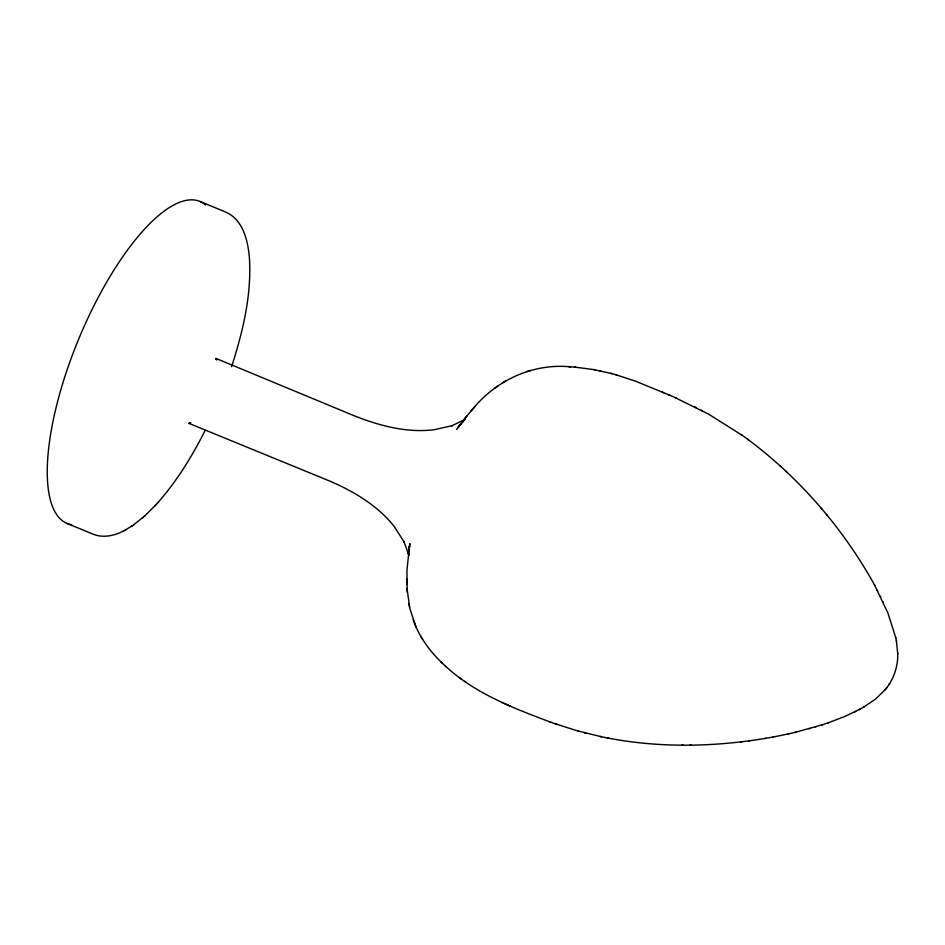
<?xml version="1.0" encoding="UTF-8"?>
<svg xmlns="http://www.w3.org/2000/svg" width="945" height="945" viewBox="0 0 945 945"><rect width="100%" height="100%" fill="white"/><g stroke="black" fill="none" stroke-linecap="round" stroke-linejoin="round"><path stroke-width="1.42" d="M407.13 590.271L406.941 570.308L409.48 546.234L408.783 550.994M408.901 552.518L409.846 543.576L409.15 548.49M886.493 688.125C894.135 678.297 898.116 665.741 897.726 653.302M231.596 366.695C242.747 332.097 251.524 295.82 249.492 259.225C248.216 241.388 243.326 219.051 224.768 211.68L200.116 201.509M205.219 430.306C191.977 456.435 176.561 481.737 156.976 503.626M888.867 684.794L889.788 683.341M460.971 423.584L458.148 427.447L465.188 418.103M456.577 429.502L460.853 423.785M457.829 427.825L463.452 420.974M465.436 417.796L472.689 409.09M863.376 707.285L875.472 699.146L885.595 689.259M463.782 419.887L466.889 415.954M885.3 689.637L886.764 687.795M473.232 408.5C496.586 379.961 533.37 363.14 570.414 366.837M471.248 410.732L474.721 406.811M133.387 525.042L144.868 515.816L155.606 505.126M154.933 505.858L157.626 502.905M461.384 423.23L464.645 419.663M462.542 421.966L463.688 420.749M463.558 420.808L464.645 419.769M142.093 518.273L142.896 517.565M144.077 516.513L144.868 515.816M463.05 420.879L464.007 420.147M494.896 388.159L497.944 385.926M190.725 422.758L188.835 423.313L328.317 480.485C353.406 490.963 378.201 505.929 394.348 526.672L404.401 542.477L403.775 541.237L408.878 555.188M124.894 530.275L132.359 525.739M131.473 526.365L134.273 524.428M464.763 419.568L451.58 425.9L452.242 425.687L434.062 429.739C404.649 433.342 374.657 424.789 343.425 411.299L215.779 358.344L216.606 359.726L216.334 358.698M502.586 382.819L504.075 381.922M504.311 381.768L505.811 380.847M864.344 706.718L859.17 709.636M860.198 709.081L845.019 716.381L827.974 722.901M66.93 523.388L92.704 534.019C102.887 538.402 114.569 535.756 123.996 530.747M190.465 422.935L189.248 423.454L189.91 423.395M123.051 531.244L125.827 529.791M855.697 711.431L854.599 711.987M794.922 732.41L822.953 724.579M822.185 724.839L828.694 722.665M526.849 371.562L528.314 371.149M529.129 370.901L530.606 370.487M809.062 728.772L809.9 728.536M815.37 726.941L816.161 726.717M772.549 737.135L788.91 733.804M787.976 734.017L795.832 732.198M607.351 737.962C659.645 748.062 713.711 747.046 766.123 738.269M765.072 738.458L773.553 736.958M740.797 741.908L741.943 741.766M748.653 740.915L749.751 740.785M681.877 745.168L683.188 745.168M690.004 745.144L691.291 745.144M574.489 367.109L593.767 369.566L612.029 373.653M568.973 366.755L575.942 367.192M599.059 370.605L600.488 370.889M593.767 369.566L595.196 369.849M555.802 723.976L577.348 730.804L601.422 736.746M600.004 736.474L608.745 738.246M615.419 374.598L635.406 381.142L669.875 395.293M577.348 730.804L578.753 731.182M584.317 732.694L585.711 733.072M610.624 373.275L616.825 374.976M445.012 665.741C474.733 693.382 513.289 708.159 550.675 722.157M549.293 721.673L557.184 724.461M662.327 392.069L663.673 392.647M674.742 397.432L708.62 414.17L742.321 435.385M502.149 702.548L510.855 706.34M668.528 394.715L676.088 398.01M694.811 406.87L696.099 407.543M701.072 410.106L702.359 410.768M747.389 439.035C799.647 477.91 843.212 528.432 874.763 585.368M460.073 678.12L461.255 678.959M464.538 681.286L465.72 682.136M741.163 434.558L748.523 439.85M780.05 465.731L781.031 466.665M785.957 471.212L786.937 472.122M415.363 625.436C421.399 639.706 430.944 652.286 442.071 662.965M441.02 661.984L446.075 666.745M821.24 508.304L822.008 509.237M826.402 514.47L827.147 515.368M420.56 635.914L421.328 637.214M421.801 637.97L422.58 639.293M874.361 584.636L887.887 612.974L895.765 637.745M877.338 590.235L877.704 590.932M880.445 596.366L880.775 597.063M882.961 601.658L883.268 602.319M415.115 624.846L413.922 621.845M216.464 359.336L216.192 358.627L216.606 359.726M415.989 626.913L409.953 608.923L407 588.499M413.154 619.814L413.721 621.326M408.618 554.207L408.169 552.14L408.689 554.798M896.38 640.816L897.738 653.751M895.659 637.214L896.474 641.301M408.807 603.501L409.563 607.21M408.583 553.805L408.76 554.987M407.153 590.46L407.283 592.255M406.716 578.966L406.752 581.021M406.775 582.297L406.811 584.412M71.666 524.77A174.175 59.606 -67.6 0 1 79.534 337.034A174.175 59.606 -67.6 0 1 205.632 204.97"/></g></svg>
